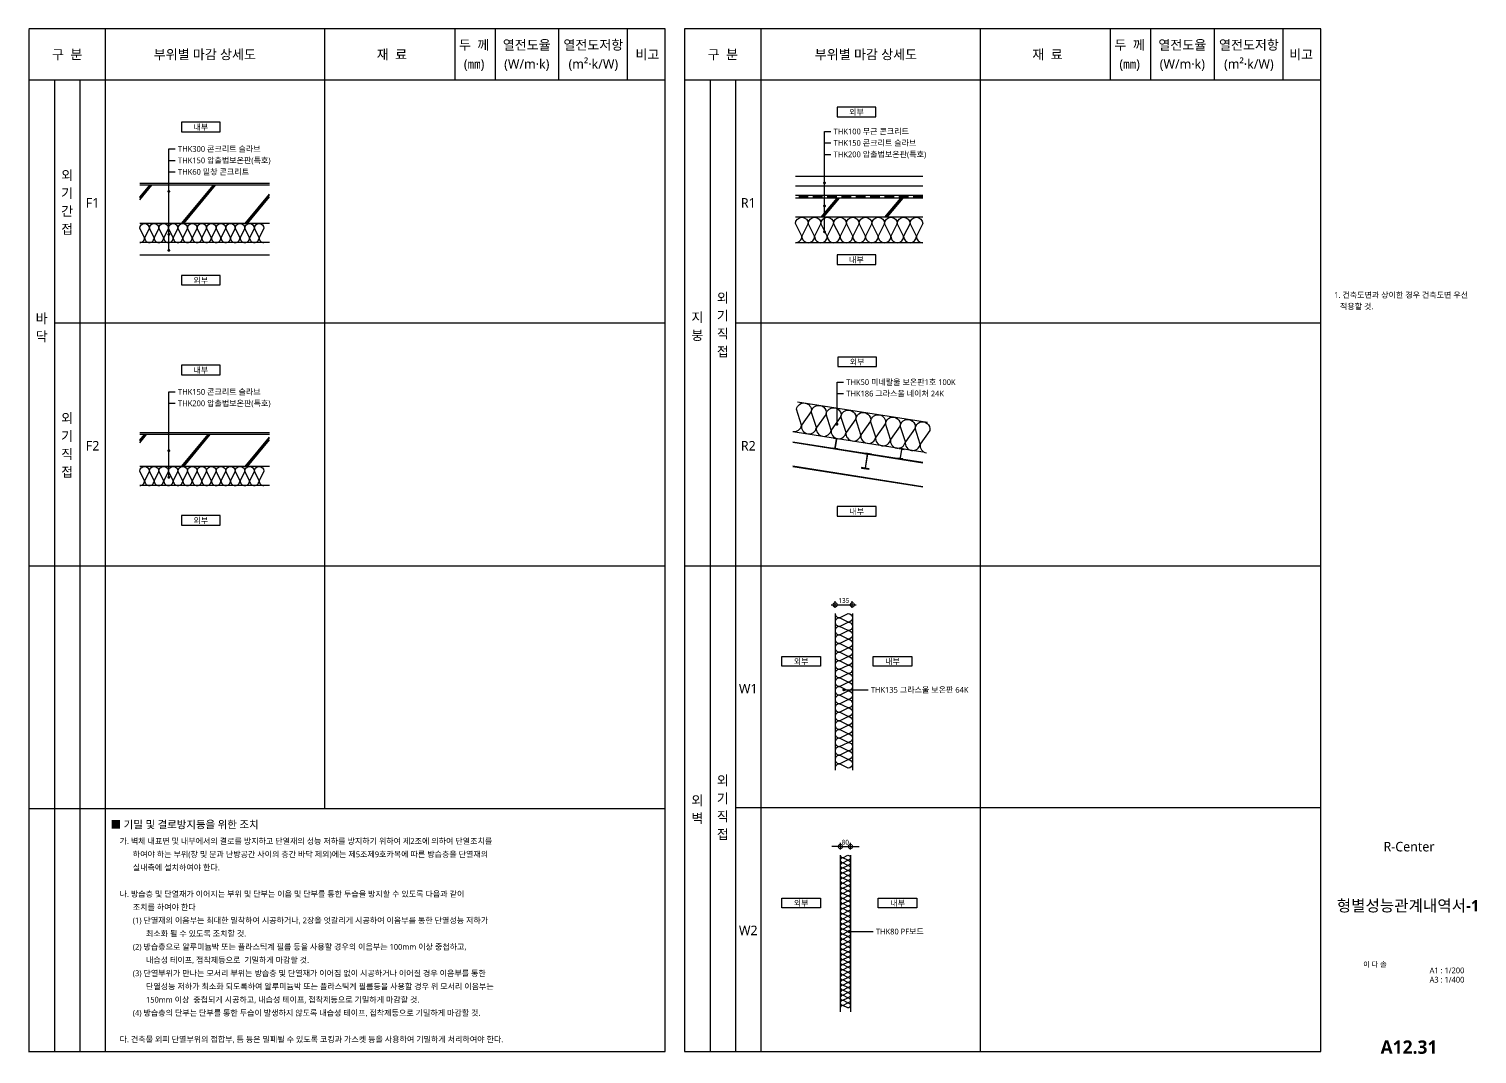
# Model space of a CAD drawing. Extents: x 746174 to 770183, y -129454 to -121400.
# Drawn here: x 746174 to 757553, y -129454 to -121400 of the extents above; entities that cross this region are included whole.
import ezdxf
from ezdxf.enums import TextEntityAlignment as Align

# ---------------------------------------------------------------- set-up
doc = ezdxf.new("R2010")
doc.units = 0
doc.header["$LTSCALE"] = 300
doc.header["$MEASUREMENT"] = 0
doc.header["$PDMODE"] = 1
doc.header["$PDSIZE"] = -0.7
doc.linetypes.add('HID', pattern=[0.375, 0.25, -0.125])
doc.layers.get('0').update_dxf_attribs({"linetype": 'CONTINUOUS'})
doc.layers.get('Defpoints').update_dxf_attribs({"color": 137, "linetype": 'CONTINUOUS'})
for name, color, linetype in [('COL', 2, 'CONTINUOUS'), ('CON', 2, 'CONTINUOUS'), ('COR', 4, 'CONTINUOUS'), ('D-SYM-T', 30, 'CONTINUOUS'), ('DIM-INT', 7, 'CONTINUOUS'), ('ELE2', 4, 'CONTINUOUS'), ('FIN', 5, 'CONTINUOUS'), ('FIN-5', 5, 'CONTINUOUS'), ('HAT-BRICK', 8, 'CONTINUOUS'), ('HAT-INS', 250, 'CONTINUOUS'), ('INSUL-LINE', 9, 'CONTINUOUS'), ('MESH', 8, 'WIREMESH'), ('Steel', 6, 'CONTINUOUS'), ('SYM-LEAD', 6, 'CONTINUOUS'), ('TBL_7', 7, 'CONTINUOUS'), ('TEXT', 3, 'CONTINUOUS'), ('TEXT-NOTE', 6, 'CONTINUOUS'), ('TXT', 3, 'CONTINUOUS'), ('WAL', 3, 'CONTINUOUS'), ('WATER', 8, 'HID'), ('XR-SHEET$0$TITLE', 7, 'CONTINUOUS'), ('XR-SHEET$1$SHT', 5, 'CONTINUOUS'), ('XR-SHEET$1$TEXT', 3, 'CONTINUOUS')]:
    doc.layers.add(name, color=color, linetype=linetype)
doc.styles.add('$0$스타일1', font='malgun.ttf')
doc.styles.get("Standard").update_dxf_attribs({"font": 'gulim'})
doc.styles.add('XR-SHEET$0$굴림체(옥산)', font='GulimChe.ttf')
doc.styles.add('맑은고딕B', font='malgunbd.ttf')
doc.styles.add('스타일1', font='malgun.ttf')
doc.linetypes.add('WIREMESH', pattern='A,10,-2,["X",Standard,S=1.5,R=0,X=-1.5,Y=-0.75],-0.2', length=12.2)
doc.dimstyles.new('CJA', dxfattribs={"dimscale": 300, "dimtxt": 2.7, "dimasz": 1, "dimexe": 2, "dimexo": 3, "dimgap": 1, "dimtad": 1, "dimdec": 0, "dimzin": 1, "dimdsep": 46, "dimlunit": 6, "dimtxsty": '$0$스타일1', "dimblk": 'CJDOT', "dimcen": 0.09, "dimdle": 1, "dimclrd": 256, "dimclre": 256, "dimclrt": 3, "dimadec": 0, "dimazin": 0, "dimtfac": 1, "dimtdec": 0, "dimtix": 1, "dimtmove": 2, "dimatfit": 3, "dimldrblk": 'CJDOT', "dimfxl": 1, "dimtolj": 1, "dimtzin": 1, "dimarcsym": 0})
doc.dimstyles.new('DIM-QD 1', dxfattribs={"dimtxt": 3, "dimasz": 1.5, "dimexe": 1, "dimexo": 0, "dimgap": 1, "dimtad": 1, "dimdec": 3, "dimdsep": 46, "dimlunit": 6, "dimtxsty": '스타일1', "dimblk1": 'ARCHTICK', "dimblk2": 'ARCHTICK', "dimsah": 1, "dimcen": 0, "dimclrd": 256, "dimclre": 256, "dimclrt": 3, "dimazin": 2, "dimtfac": 1, "dimtdec": 3, "dimtix": 1, "dimtmove": 2, "dimatfit": 3, "dimldrblk": 'ARCHTICK', "dimfxl": 1, "dimtolj": 1, "dimtzin": 0, "dimarcsym": 0})

# ---------------------------------------------------------------- blocks, each defined once
blk = doc.blocks.new('XR-SHEET$0$TITLE')
at = {"layer": 'XR-SHEET$0$TITLE', "true_color": 0x000000, "style": 'XR-SHEET$0$굴림체(옥산)'}
for tag, height, p in [('동명칭', 6, (776.77, -457.26)), ('SCALE-A1', 3, (797.5, -522)), ('SCALE-A3', 3, (797.5, -527)), ('DATA', 3, (797.5, -540))]:
    blk.add_attdef(tag, text='', height=height, dxfattribs=at).set_placement(p, align=Align.MIDDLE)
for tag, height, p in [('TITLE1', 6, (776.5, -479.4)), ('TITLE4', 6, (776.5, -484.39)), ('TITLE2', 6, (776.5, -489)), ('TITLE5', 6, (776.5, -493.99)), ('TITLE3', 6, (776.5, -498.7)), ('NAME-1', 3, (760.16, -517.5)), ('NAME-2', 3, (760.16, -526.5)), ('A0.00', 7, (776.5, -561))]:
    blk.add_attdef(tag, text='', height=height, dxfattribs=at).set_placement(p, align=Align.MIDDLE_CENTER)
blk = doc.blocks.new('room-1')
at = {"layer": 'TEXT-NOTE', "color": 6}
for p, q in [((0, 5), (20.29, 5)), ((0, 0), (0, 5)), ((20.29, 0), (0, 0)), ((20.29, 5), (20.29, 0))]:
    blk.add_line(p, q, dxfattribs=at)
at = {"layer": 'TEXT-NOTE', "color": 3, "style": '스타일1'}
blk.add_attdef('실명', text='', height=3, dxfattribs=at).set_placement((10.15, 2.59), align=Align.MIDDLE)
blk = doc.blocks.new('_ARCHTICK')
at = {"color": 0, "linetype": 'ByBlock', "const_width": 0.15}
blk.add_lwpolyline([(-0.5, -0.5), (0.5, 0.5)], dxfattribs=at)
blk = doc.blocks.new('*U111')
at = {"layer": 'HAT-INS'}
for points in [[(0, 0, 0.414214), (0.25, 0.25), (0, 0.75, -1), (0.5, 0.75), (0.25, 0.25, 0.414214), (0.5, 0)], [(0.5, 0, 0.414214), (0.75, 0.25), (0.5, 0.75, -1), (1, 0.75), (0.75, 0.25, 0.414214), (1, 0)], [(1, 0, 0.414214), (1.25, 0.25), (1, 0.75, -1), (1.5, 0.75), (1.25, 0.25, 0.414214), (1.5, 0)], [(1.5, 0, 0.414214), (1.75, 0.25), (1.5, 0.75, -1), (2, 0.75), (1.75, 0.25, 0.414214), (2, 0)], [(2, 0, 0.414214), (2.25, 0.25), (2, 0.75, -1), (2.5, 0.75), (2.25, 0.25, 0.414214), (2.5, 0)], [(2.5, 0, 0.414214), (2.75, 0.25), (2.5, 0.75, -1), (3, 0.75), (2.75, 0.25, 0.414214), (3, 0)], [(3, 0, 0.414214), (3.25, 0.25), (3, 0.75, -1), (3.5, 0.75), (3.25, 0.25, 0.414214), (3.5, 0)], [(3.5, 0, 0.414214), (3.75, 0.25), (3.5, 0.75, -1), (4, 0.75), (3.75, 0.25, 0.414214), (4, 0)], [(4, 0, 0.414214), (4.25, 0.25), (4, 0.75, -1), (4.5, 0.75), (4.25, 0.25, 0.414214), (4.5, 0)], [(4.5, 0, 0.414214), (4.75, 0.25), (4.5, 0.75, -1), (5, 0.75), (4.75, 0.25, 0.414214), (5, 0)]]:
    blk.add_lwpolyline(points, format="xyb", dxfattribs=at)
blk = doc.blocks.new('*U112')
at = {"layer": 'HAT-INS'}
for points in [[(0, 0, 0.414214), (0.25, 0.25), (0, 0.75, -1), (0.5, 0.75), (0.25, 0.25, 0.414214), (0.5, 0)], [(0.5, 0, 0.414214), (0.75, 0.25), (0.5, 0.75, -1), (1, 0.75), (0.75, 0.25, 0.414214), (1, 0)], [(1, 0, 0.414214), (1.25, 0.25), (1, 0.75, -1), (1.5, 0.75), (1.25, 0.25, 0.414214), (1.5, 0)], [(1.5, 0, 0.414214), (1.75, 0.25), (1.5, 0.75, -1), (2, 0.75), (1.75, 0.25, 0.414214), (2, 0)], [(2, 0, 0.414214), (2.25, 0.25), (2, 0.75, -1), (2.5, 0.75), (2.25, 0.25, 0.414214), (2.5, 0)], [(2.5, 0, 0.414214), (2.75, 0.25), (2.5, 0.75, -1), (3, 0.75), (2.75, 0.25, 0.414214), (3, 0)], [(3, 0, 0.414214), (3.25, 0.25), (3, 0.75, -1), (3.5, 0.75), (3.25, 0.25, 0.414214), (3.5, 0)], [(3.5, 0, 0.414214), (3.75, 0.25), (3.5, 0.75, -1), (4, 0.75), (3.75, 0.25, 0.414214), (4, 0)], [(4, 0, 0.414214), (4.25, 0.25), (4, 0.75, -1), (4.5, 0.75), (4.25, 0.25, 0.414214), (4.5, 0)], [(4.5, 0, 0.414214), (4.75, 0.25), (4.5, 0.75, -1), (5, 0.75), (4.75, 0.25, 0.414214), (5, 0)], [(5, 0, 0.414214), (5.25, 0.25), (5, 0.75, -1), (5.5, 0.75), (5.25, 0.25, 0.414214), (5.5, 0)], [(5.5, 0, 0.414214), (5.75, 0.25), (5.5, 0.75, -1), (6, 0.75), (5.75, 0.25, 0.414214), (6, 0)], [(6, 0, 0.414214), (6.25, 0.25), (6, 0.75, -1), (6.5, 0.75), (6.25, 0.25, 0.414214), (6.5, 0)]]:
    blk.add_lwpolyline(points, format="xyb", dxfattribs=at)
blk = doc.blocks.new('*U109')
at = {"layer": 'HAT-INS'}
for points in [[(0, 0, 0.414214), (0.25, 0.25), (0, 0.75, -1), (0.5, 0.75), (0.25, 0.25, 0.414214), (0.5, 0)], [(0.5, 0, 0.414214), (0.75, 0.25), (0.5, 0.75, -1), (1, 0.75), (0.75, 0.25, 0.414214), (1, 0)], [(1, 0, 0.414214), (1.25, 0.25), (1, 0.75, -1), (1.5, 0.75), (1.25, 0.25, 0.414214), (1.5, 0)], [(1.5, 0, 0.414214), (1.75, 0.25), (1.5, 0.75, -1), (2, 0.75), (1.75, 0.25, 0.414214), (2, 0)], [(2, 0, 0.414214), (2.25, 0.25), (2, 0.75, -1), (2.5, 0.75), (2.25, 0.25, 0.414214), (2.5, 0)], [(2.5, 0, 0.414214), (2.75, 0.25), (2.5, 0.75, -1), (3, 0.75), (2.75, 0.25, 0.414214), (3, 0)], [(3, 0, 0.414214), (3.25, 0.25), (3, 0.75, -1), (3.5, 0.75), (3.25, 0.25, 0.414214), (3.5, 0)], [(3.5, 0, 0.414214), (3.75, 0.25), (3.5, 0.75, -1), (4, 0.75), (3.75, 0.25, 0.414214), (4, 0)], [(4, 0, 0.414214), (4.25, 0.25), (4, 0.75, -1), (4.5, 0.75), (4.25, 0.25, 0.414214), (4.5, 0)], [(4.5, 0, 0.414214), (4.75, 0.25), (4.5, 0.75, -1), (5, 0.75), (4.75, 0.25, 0.414214), (5, 0)], [(5, 0, 0.414214), (5.25, 0.25), (5, 0.75, -1), (5.5, 0.75), (5.25, 0.25, 0.414214), (5.5, 0)], [(5.5, 0, 0.414214), (5.75, 0.25), (5.5, 0.75, -1), (6, 0.75), (5.75, 0.25, 0.414214), (6, 0)], [(6, 0, 0.414214), (6.25, 0.25), (6, 0.75, -1), (6.5, 0.75), (6.25, 0.25, 0.414214), (6.5, 0)]]:
    blk.add_lwpolyline(points, format="xyb", dxfattribs=at)
blk = doc.blocks.new('*U110')
at = {"layer": 'HAT-INS'}
for points in [[(0, 0, 0.414214), (0.25, 0.25), (0, 0.75, -1), (0.5, 0.75), (0.25, 0.25, 0.414214), (0.5, 0)], [(0.5, 0, 0.414214), (0.75, 0.25), (0.5, 0.75, -1), (1, 0.75), (0.75, 0.25, 0.414214), (1, 0)], [(1, 0, 0.414214), (1.25, 0.25), (1, 0.75, -1), (1.5, 0.75), (1.25, 0.25, 0.414214), (1.5, 0)], [(1.5, 0, 0.414214), (1.75, 0.25), (1.5, 0.75, -1), (2, 0.75), (1.75, 0.25, 0.414214), (2, 0)], [(2, 0, 0.414214), (2.25, 0.25), (2, 0.75, -1), (2.5, 0.75), (2.25, 0.25, 0.414214), (2.5, 0)], [(2.5, 0, 0.414214), (2.75, 0.25), (2.5, 0.75, -1), (3, 0.75), (2.75, 0.25, 0.414214), (3, 0)], [(3, 0, 0.414214), (3.25, 0.25), (3, 0.75, -1), (3.5, 0.75), (3.25, 0.25, 0.414214), (3.5, 0)], [(3.5, 0, 0.414214), (3.75, 0.25), (3.5, 0.75, -1), (4, 0.75), (3.75, 0.25, 0.414214), (4, 0)], [(4, 0, 0.414214), (4.25, 0.25), (4, 0.75, -1), (4.5, 0.75), (4.25, 0.25, 0.414214), (4.5, 0)], [(4.5, 0, 0.414214), (4.75, 0.25), (4.5, 0.75, -1), (5, 0.75), (4.75, 0.25, 0.414214), (5, 0)], [(5, 0, 0.414214), (5.25, 0.25), (5, 0.75, -1), (5.5, 0.75), (5.25, 0.25, 0.414214), (5.5, 0)], [(5.5, 0, 0.414214), (5.75, 0.25), (5.5, 0.75, -1), (6, 0.75), (5.75, 0.25, 0.414214), (6, 0)], [(6, 0, 0.414214), (6.25, 0.25), (6, 0.75, -1), (6.5, 0.75), (6.25, 0.25, 0.414214), (6.5, 0)], [(6.5, 0, 0.414214), (6.75, 0.25), (6.5, 0.75, -1), (7, 0.75), (6.75, 0.25, 0.414214), (7, 0)], [(7, 0, 0.414214), (7.25, 0.25), (7, 0.75, -1), (7.5, 0.75), (7.25, 0.25, 0.414214), (7.5, 0)], [(7.5, 0, 0.414214), (7.75, 0.25), (7.5, 0.75, -1), (8, 0.75), (7.75, 0.25, 0.414214), (8, 0)], [(8, 0, 0.414214), (8.25, 0.25), (8, 0.75, -1), (8.5, 0.75), (8.25, 0.25, 0.414214), (8.5, 0)], [(8.5, 0, 0.414214), (8.75, 0.25), (8.5, 0.75, -1), (9, 0.75), (8.75, 0.25, 0.414214), (9, 0)]]:
    blk.add_lwpolyline(points, format="xyb", dxfattribs=at)
blk = doc.blocks.new('_DotSmall')
at = {"color": 0, "linetype": 'ByBlock', "const_width": 0.5}
blk.add_lwpolyline([(-0.0625, 0, 1), (0.0625, 0, 1)], format="xyb", close=True, dxfattribs=at)
blk = doc.blocks.new('*D115')
at = {"layer": 'Defpoints', "color": 0, "transparency": 16777216}
for p in [(752644, -125925), (752509, -125993), (752644, -125993)]:
    blk.add_point(p, dxfattribs=at)
at = {"layer": 'DIM-INT', "color": 7, "lineweight": -2, "transparency": 16777216}
for p, q in [((752479, -125925), (752674, -125925)), ((752509, -125948), (752509, -125895)), ((752644, -125948), (752644, -125895))]:
    blk.add_line(p, q, dxfattribs=at)
at = {"layer": 'DIM-INT', "color": 7, "lineweight": -2, "transparency": 16777216, "xscale": 67.5, "yscale": 67.5, "zscale": 67.5, "rotation": 180}
blk.add_blockref('_DotSmall', (752509, -125925), dxfattribs=at)
at = {"layer": 'DIM-INT', "color": 7, "lineweight": -2, "transparency": 16777216, "xscale": 67.5, "yscale": 67.5, "zscale": 67.5}
blk.add_blockref('_DotSmall', (752644, -125925), dxfattribs=at)
at = {"layer": 'DIM-INT', "color": 3, "transparency": 16777216, "insert": (752577, -125891), "char_height": 37.5, "attachment_point": 5, "style": '$0$스타일1'}
blk.add_mtext('\\A1;135', dxfattribs=at)
blk = doc.blocks.new('CJDOT')
blk.add_line((-2, 0), (2, 0))
at = {"const_width": 0.5}
blk.add_lwpolyline([(-0.25, 0, 1), (0.25, 0, 1)], format="xyb", close=True, dxfattribs=at)
blk = doc.blocks.new('*U113')
at = {"layer": 'HAT-INS'}
for points in [[(0, 0, 0.414214), (0.25, 0.25), (0, 0.75, -1), (0.5, 0.75), (0.25, 0.25, 0.414214), (0.5, 0)], [(0.5, 0, 0.414214), (0.75, 0.25), (0.5, 0.75, -1), (1, 0.75), (0.75, 0.25, 0.414214), (1, 0)], [(1, 0, 0.414214), (1.25, 0.25), (1, 0.75, -1), (1.5, 0.75), (1.25, 0.25, 0.414214), (1.5, 0)], [(1.5, 0, 0.414214), (1.75, 0.25), (1.5, 0.75, -1), (2, 0.75), (1.75, 0.25, 0.414214), (2, 0)], [(2, 0, 0.414214), (2.25, 0.25), (2, 0.75, -1), (2.5, 0.75), (2.25, 0.25, 0.414214), (2.5, 0)], [(2.5, 0, 0.414214), (2.75, 0.25), (2.5, 0.75, -1), (3, 0.75), (2.75, 0.25, 0.414214), (3, 0)], [(3, 0, 0.414214), (3.25, 0.25), (3, 0.75, -1), (3.5, 0.75), (3.25, 0.25, 0.414214), (3.5, 0)], [(3.5, 0, 0.414214), (3.75, 0.25), (3.5, 0.75, -1), (4, 0.75), (3.75, 0.25, 0.414214), (4, 0)], [(4, 0, 0.414214), (4.25, 0.25), (4, 0.75, -1), (4.5, 0.75), (4.25, 0.25, 0.414214), (4.5, 0)]]:
    blk.add_lwpolyline(points, format="xyb", dxfattribs=at)
blk = doc.blocks.new('*U114')
at = {"layer": 'HAT-INS'}
for points in [[(0, 0, 0.414214), (0.25, 0.25), (0, 0.75, -1), (0.5, 0.75), (0.25, 0.25, 0.414214), (0.5, 0)], [(0.5, 0, 0.414214), (0.75, 0.25), (0.5, 0.75, -1), (1, 0.75), (0.75, 0.25, 0.414214), (1, 0)], [(1, 0, 0.414214), (1.25, 0.25), (1, 0.75, -1), (1.5, 0.75), (1.25, 0.25, 0.414214), (1.5, 0)], [(1.5, 0, 0.414214), (1.75, 0.25), (1.5, 0.75, -1), (2, 0.75), (1.75, 0.25, 0.414214), (2, 0)], [(2, 0, 0.414214), (2.25, 0.25), (2, 0.75, -1), (2.5, 0.75), (2.25, 0.25, 0.414214), (2.5, 0)], [(2.5, 0, 0.414214), (2.75, 0.25), (2.5, 0.75, -1), (3, 0.75), (2.75, 0.25, 0.414214), (3, 0)], [(3, 0, 0.414214), (3.25, 0.25), (3, 0.75, -1), (3.5, 0.75), (3.25, 0.25, 0.414214), (3.5, 0)], [(3.5, 0, 0.414214), (3.75, 0.25), (3.5, 0.75, -1), (4, 0.75), (3.75, 0.25, 0.414214), (4, 0)], [(4, 0, 0.414214), (4.25, 0.25), (4, 0.75, -1), (4.5, 0.75), (4.25, 0.25, 0.414214), (4.5, 0)], [(4.5, 0, 0.414214), (4.75, 0.25), (4.5, 0.75, -1), (5, 0.75), (4.75, 0.25, 0.414214), (5, 0)], [(5, 0, 0.414214), (5.25, 0.25), (5, 0.75, -1), (5.5, 0.75), (5.25, 0.25, 0.414214), (5.5, 0)], [(5.5, 0, 0.414214), (5.75, 0.25), (5.5, 0.75, -1), (6, 0.75), (5.75, 0.25, 0.414214), (6, 0)], [(6, 0, 0.414214), (6.25, 0.25), (6, 0.75, -1), (6.5, 0.75), (6.25, 0.25, 0.414214), (6.5, 0)], [(6.5, 0, 0.414214), (6.75, 0.25), (6.5, 0.75, -1), (7, 0.75), (6.75, 0.25, 0.414214), (7, 0)], [(7, 0, 0.414214), (7.25, 0.25), (7, 0.75, -1), (7.5, 0.75), (7.25, 0.25, 0.414214), (7.5, 0)], [(7.5, 0, 0.414214), (7.75, 0.25), (7.5, 0.75, -1), (8, 0.75), (7.75, 0.25, 0.414214), (8, 0)], [(8, 0, 0.414214), (8.25, 0.25), (8, 0.75, -1), (8.5, 0.75), (8.25, 0.25, 0.414214), (8.5, 0)], [(8.5, 0, 0.414214), (8.75, 0.25), (8.5, 0.75, -1), (9, 0.75), (8.75, 0.25, 0.414214), (9, 0)], [(9, 0, 0.414214), (9.25, 0.25), (9, 0.75, -1), (9.5, 0.75), (9.25, 0.25, 0.414214), (9.5, 0)], [(9.5, 0, 0.414214), (9.75, 0.25), (9.5, 0.75, -1), (10, 0.75), (9.75, 0.25, 0.414214), (10, 0)], [(10, 0, 0.414214), (10.25, 0.25), (10, 0.75, -1), (10.5, 0.75), (10.25, 0.25, 0.414214), (10.5, 0)], [(10.5, 0, 0.414214), (10.75, 0.25), (10.5, 0.75, -1), (11, 0.75), (10.75, 0.25, 0.414214), (11, 0)], [(11, 0, 0.414214), (11.25, 0.25), (11, 0.75, -1), (11.5, 0.75), (11.25, 0.25, 0.414214), (11.5, 0)], [(11.5, 0, 0.414214), (11.75, 0.25), (11.5, 0.75, -1), (12, 0.75), (11.75, 0.25, 0.414214), (12, 0)], [(12, 0, 0.414214), (12.25, 0.25), (12, 0.75, -1), (12.5, 0.75), (12.25, 0.25, 0.414214), (12.5, 0)], [(12.5, 0, 0.414214), (12.75, 0.25), (12.5, 0.75, -1), (13, 0.75), (12.75, 0.25, 0.414214), (13, 0)], [(13, 0, 0.414214), (13.25, 0.25), (13, 0.75, -1), (13.5, 0.75), (13.25, 0.25, 0.414214), (13.5, 0)], [(13.5, 0, 0.414214), (13.75, 0.25), (13.5, 0.75, -1), (14, 0.75), (13.75, 0.25, 0.414214), (14, 0)], [(14, 0, 0.414214), (14.25, 0.25), (14, 0.75, -1), (14.5, 0.75), (14.25, 0.25, 0.414214), (14.5, 0)], [(14.5, 0, 0.414214), (14.75, 0.25), (14.5, 0.75, -1), (15, 0.75), (14.75, 0.25, 0.414214), (15, 0)]]:
    blk.add_lwpolyline(points, format="xyb", dxfattribs=at)
blk = doc.blocks.new('*D116')
at = {"layer": 'Defpoints', "color": 0, "transparency": 16777216}
for p in [(752550, -127892), (752629, -127824), (752629, -127892)]:
    blk.add_point(p, dxfattribs=at)
at = {"layer": 'DIM-INT', "color": 7, "lineweight": -2, "transparency": 16777216}
for p, q in [((752550, -127824), (752482, -127824)), ((752550, -127847), (752550, -127794)), ((752550, -127824), (752629, -127824)), ((752629, -127847), (752629, -127794)), ((752629, -127824), (752697, -127824))]:
    blk.add_line(p, q, dxfattribs=at)
at = {"layer": 'DIM-INT', "color": 7, "lineweight": -2, "transparency": 16777216, "xscale": 67.5, "yscale": 67.5, "zscale": 67.5}
blk.add_blockref('_DotSmall', (752550, -127824), dxfattribs=at)
at = {"layer": 'DIM-INT', "color": 7, "lineweight": -2, "transparency": 16777216, "xscale": 67.5, "yscale": 67.5, "zscale": 67.5, "rotation": 180}
blk.add_blockref('_DotSmall', (752629, -127824), dxfattribs=at)
at = {"layer": 'DIM-INT', "color": 3, "transparency": 16777216, "insert": (752589, -127790), "char_height": 37.5, "attachment_point": 5, "style": '$0$스타일1'}
blk.add_mtext('\\A1;80', dxfattribs=at)

msp = doc.modelspace()

# ---------------------------------------------------------------- linework, layer by layer
at = {"layer": 'COL', "ltscale": 0.2}
msp.add_lwpolyline([(752764, -124736.8), (752734.4, -124732.1), (752733.9, -124735.6), (752760.7, -124739.9, -0.4142136), (752762.1, -124741.7), (752745, -124850, -0.4142136), (752743.2, -124851.3), (752716.3, -124847.1), (752715.7, -124850.6), (752775, -124860), (752775.6, -124856.4), (752748.7, -124852.2, -0.4142136), (752747.4, -124850.3), (752764.4, -124742.1, -0.4142136), (752766.3, -124740.8), (752793.1, -124745), (752793.7, -124741.4)], format="xyb", close=True, dxfattribs=at)
at = {"layer": 'CON'}
for p, q in [((748064.9, -122628.7), (747044.9, -122628.7)), ((753197.4, -122879.6), (752197.4, -122879.6)), ((748064.9, -122928.7), (747044.9, -122928.7)), ((748064.9, -123078.7), (747044.9, -123078.7)), ((748064.9, -124587.3), (747044.9, -124587.3)), ((748064.9, -124837.3), (747044.9, -124837.3)), ((748064.9, -124987.3), (747044.9, -124987.3))]:
    msp.add_line(p, q, dxfattribs=at)
at = {"layer": 'COR'}
for p, q in [((752177.4, -124644.3), (753197.4, -124805.1)), ((753197.4, -124811.1), (752177.4, -124650.4)), ((752177.4, -124833.4), (753197.4, -124994.2)), ((753197.4, -125000.3), (752177.4, -124839.5))]:
    msp.add_line(p, q, dxfattribs=at)
at = {"layer": 'ELE2'}
for p, q in [((752509.4, -125992.7), (752509.4, -127224.5)), ((752644.4, -125992.7), (752644.4, -127224.5)), ((752549.5, -127891.8), (752549.5, -129123.5)), ((752629.5, -127891.8), (752629.5, -129123.5))]:
    msp.add_line(p, q, dxfattribs=at)
at = {"layer": 'FIN'}
for p, q in [((753197.4, -122559.6), (752197.4, -122559.6)), ((753197.4, -122709.6), (752197.4, -122709.6)), ((753197.4, -122709.6), (752197.4, -122709.6))]:
    msp.add_line(p, q, dxfattribs=at)
at = {"layer": 'FIN-5'}
for p, q in [((748064.9, -122615.7), (747044.9, -122615.7)), ((748064.9, -124574.3), (747044.9, -124574.3))]:
    msp.add_line(p, q, dxfattribs=at)
at = {"layer": 'HAT-BRICK'}
for p, q in [((747044.9, -122742.7), (747139.9, -122628.7)), ((747044.9, -122730.7), (747129.9, -122628.7)), ((747044.9, -122722.3), (747122.9, -122628.7)), ((747372.9, -122928.7), (747622.9, -122628.7)), ((747379.9, -122928.7), (747629.9, -122628.7)), ((747389.9, -122928.7), (747639.9, -122628.7)), ((747872.9, -122928.7), (748064.9, -122698.3)), ((747879.9, -122928.7), (748064.9, -122706.7)), ((747889.9, -122928.7), (748064.9, -122718.7)), ((752400.4, -122879.6), (752525.4, -122729.6)), ((752407.4, -122879.6), (752532.4, -122729.6)), ((752417.4, -122879.6), (752542.4, -122729.6)), ((752900.4, -122879.6), (753025.4, -122729.6)), ((752907.4, -122879.6), (753032.4, -122729.6)), ((752917.4, -122879.6), (753042.4, -122729.6)), ((747044.9, -124651.3), (747098.2, -124587.3)), ((747044.9, -124639.3), (747088.2, -124587.3)), ((747044.9, -124631), (747081.2, -124587.3)), ((747372.9, -124837.3), (747581.2, -124587.3)), ((747379.9, -124837.3), (747588.2, -124587.3)), ((747389.9, -124837.3), (747598.2, -124587.3)), ((747872.9, -124837.3), (748064.9, -124607)), ((747879.9, -124837.3), (748064.9, -124615.3)), ((747889.9, -124837.3), (748064.9, -124627.3))]:
    msp.add_line(p, q, dxfattribs=at)
at = {"layer": 'INSUL-LINE'}
for p, q in [((753197.4, -122729.6), (752197.4, -122729.6)), ((748064.9, -123178.7), (747044.9, -123178.7))]:
    msp.add_line(p, q, dxfattribs=at)
at = {"layer": 'MESH', "ltscale": 0.2}
msp.add_line((753197.4, -122634.6), (752197.4, -122634.6), dxfattribs=at)
at = {"layer": 'Steel'}
for points in [[(752500, -124616.6), (752500.4, -124614.2), (752539.9, -124620.4), (752539.5, -124622.8), (752525.2, -124620.5, 0.4142136), (752519.7, -124624.5), (752509.5, -124689.3, 0.4142136), (752513.4, -124694.8), (752527.8, -124697.1), (752527.5, -124699.4), (752487.9, -124693.2), (752488.3, -124690.8), (752502.7, -124693.1, 0.4142136), (752508.2, -124689.1), (752518.4, -124624.3, 0.4142136), (752514.4, -124618.8)], [(753052.3, -124703.6), (753052.6, -124701.2), (753013.1, -124695), (753012.7, -124697.4), (753027.1, -124699.6, -0.4142136), (753031.1, -124705.1), (753020.9, -124769.9, -0.4142136), (753015.4, -124773.9), (753001, -124771.7), (753000.7, -124774), (753040.2, -124780.3), (753040.5, -124777.9), (753026.2, -124775.6, -0.4142136), (753022.2, -124770.1), (753032.4, -124705.3, -0.4142136), (753037.9, -124701.3)]]:
    msp.add_lwpolyline(points, format="xyb", close=True, dxfattribs=at)
at = {"layer": 'SYM-LEAD', "color": 6, "elevation": 0}
msp.add_lwpolyline([(752524, -124501.6), (752524, -124265.2), (752574, -124265.2)], dxfattribs=at)
at = {"layer": 'TBL_7', "color": 4}
for p, q in [((751173.8, -121400.5), (746173.8, -121400.5)), ((746173.8, -121404.7), (746173.8, -129439.2)), ((751173.8, -129434.9), (751173.8, -121400.5)), ((746173.8, -129434.9), (751173.8, -129434.9))]:
    msp.add_line(p, q, dxfattribs=at)
msp.add_lwpolyline([(751326.3, -129434.9), (756326.3, -129434.9), (756326.3, -121400.5), (751326.3, -121400.5)], close=True, dxfattribs=at)
at = {"layer": 'TXT'}
for p, q in [((746773.8, -121400.5), (746773.8, -129434.9)), ((748496.3, -121400.5), (748496.3, -127526.3)), ((749519.8, -121404), (749519.8, -121804)), ((749836.7, -121404), (749836.7, -121804)), ((750335.5, -121400.5), (750335.5, -121800.5)), ((750874.5, -121400.5), (750874.5, -121800.5)), ((751926.3, -121400.5), (751926.3, -129434.9)), ((753649.5, -121400.4), (753649.5, -129434.9)), ((754671.4, -121404), (754671.4, -121804)), ((754988.3, -121404), (754988.3, -121804)), ((755487.1, -121400.5), (755487.1, -121800.5)), ((756026.1, -121400.5), (756026.1, -121800.5)), ((746173.8, -121800.5), (751173.8, -121800.5)), ((746373.8, -121800.5), (746373.8, -129434.9)), ((746573.8, -121800.5), (746573.8, -129434.9)), ((751326.3, -121800.5), (756326.3, -121800.5)), ((751526.3, -121800.5), (751526.3, -129434.9)), ((751726.3, -121800.5), (751726.3, -129434.9)), ((746373.8, -123709.1), (751173.8, -123709.1)), ((751726.3, -123709.1), (756326.1, -123709.1)), ((746173.8, -125617.7), (751173.8, -125617.7)), ((751326.3, -125617.7), (756326.3, -125617.7)), ((746173.8, -127526.3), (751173.8, -127526.3)), ((751726.3, -127516.7), (756326.3, -127516.7))]:
    msp.add_line(p, q, dxfattribs=at)
at = {"layer": 'WAL'}
for p, q in [((753197.4, -123079.6), (752197.4, -123079.6)), ((752214.1, -124330.2), (753234.1, -124490.9)), ((752177.4, -124563.3), (753197.4, -124724.1))]:
    msp.add_line(p, q, dxfattribs=at)
at = {"layer": 'WATER'}
msp.add_line((753197.4, -122719.6), (752197.4, -122719.6), dxfattribs=at)

# ---------------------------------------------------------------- block references
at = {"layer": 'HAT-INS'}
for name, p, xscale, yscale, zscale in [('*U111', (752197.4, -123079.6), 199.9999999993679, 199.9999999993679, 199.9999999993679), ('*U112', (747044.9, -123078.7), 150, 150, 150), ('*U109', (747044.9, -124987.3), 150, 150, 150)]:
    msp.add_blockref(name, p, dxfattribs=dict(at, xscale=xscale, yscale=yscale, zscale=zscale))
for name, p, xscale, yscale, zscale, rotation in [('*U113', (752177.4, -124563.3), 236, 236, 236, 350.9595970383801), ('*U110', (752509.4, -125992.7), 135, 135, 135, 270), ('*U114', (752549.5, -127891.8), 80, 80, 80, 270)]:
    msp.add_blockref(name, p, dxfattribs=dict(at, xscale=xscale, yscale=yscale, zscale=zscale, rotation=rotation))
at = {"layer": 'TEXT'}
ref = msp.add_blockref('XR-SHEET$0$TITLE', (745371.3, -129894.7), dxfattribs=dict(at, xscale=15, yscale=15, zscale=15))
ref.add_attrib('TITLE2', '형별성능관계내역서-1', dxfattribs={"layer": 'XR-SHEET$1$SHT', "color": 4, "true_color": 0x000004, "height": 90, "style": '맑은고딕B'}).set_placement((757011.3, -128288.4), align=Align.MIDDLE_CENTER)
ref.add_attrib('NAME-1', '이 다 솔', dxfattribs={"layer": 'XR-SHEET$1$TEXT', "color": 3, "true_color": 0x000003, "height": 40.5, "style": '스타일1'}).set_placement((756658.8, -128749.7, 206.6), align=Align.MIDDLE_LEFT)
ref.add_attrib('SCALE-A1', 'A1 : 1/200', dxfattribs={"layer": 'XR-SHEET$1$SHT', "color": 3, "true_color": 0x000003, "height": 45, "style": '스타일1'}).set_placement((757317.1, -128797.1), align=Align.MIDDLE_CENTER)
ref.add_attrib('SCALE-A3', 'A3 : 1/400', dxfattribs={"layer": 'XR-SHEET$1$SHT', "color": 3, "true_color": 0x000003, "height": 45, "style": '스타일1'}).set_placement((757317.1, -128870.1), align=Align.MIDDLE_CENTER)
ref.add_attrib('A0.00', 'A12.31', dxfattribs={"layer": 'XR-SHEET$1$SHT', "color": 4, "true_color": 0x000004, "height": 105, "style": '맑은고딕B'}).set_placement((757018.8, -129399.7), align=Align.MIDDLE_CENTER)
at = {"layer": 'TEXT-NOTE'}
ref = msp.add_blockref('room-1', (752524.3, -122015.4), dxfattribs=dict(at, xscale=-15, yscale=15, zscale=15, rotation=180))
ref.add_attrib('실명', '외부', dxfattribs={"color": 3, "height": 45, "style": '스타일1'}).set_placement((752676.5, -122052.9), align=Align.MIDDLE)
ref = msp.add_blockref('room-1', (747371.8, -122133.6), dxfattribs=dict(at, xscale=-15, yscale=15, zscale=15, rotation=180))
ref.add_attrib('실명', '내부', dxfattribs={"color": 3, "height": 45, "style": '스타일1'}).set_placement((747524, -122171.1), align=Align.MIDDLE)
ref = msp.add_blockref('room-1', (752524.3, -123176), dxfattribs=dict(at, xscale=-15, yscale=15, zscale=15, rotation=180))
ref.add_attrib('실명', '내부', dxfattribs={"color": 3, "height": 45, "style": '스타일1'}).set_placement((752676.5, -123213.5), align=Align.MIDDLE)
ref = msp.add_blockref('room-1', (747371.8, -123336.7), dxfattribs=dict(at, xscale=-15, yscale=15, zscale=15, rotation=180))
ref.add_attrib('실명', '외부', dxfattribs={"color": 3, "height": 45, "style": '스타일1'}).set_placement((747524, -123374.2), align=Align.MIDDLE)
ref = msp.add_blockref('room-1', (752529.6, -123978.3), dxfattribs=dict(at, xscale=-15, yscale=15, zscale=15, rotation=180))
ref.add_attrib('실명', '외부', dxfattribs={"color": 3, "height": 45, "style": '스타일1'}).set_placement((752681.8, -124015.8), align=Align.MIDDLE)
ref = msp.add_blockref('room-1', (747371.8, -124042.2), dxfattribs=dict(at, xscale=-15, yscale=15, zscale=15, rotation=180))
ref.add_attrib('실명', '내부', dxfattribs={"color": 3, "height": 45, "style": '스타일1'}).set_placement((747524, -124079.7), align=Align.MIDDLE)
ref = msp.add_blockref('room-1', (752525.8, -125153), dxfattribs=dict(at, xscale=-15, yscale=15, zscale=15, rotation=180))
ref.add_attrib('실명', '내부', dxfattribs={"color": 3, "height": 45, "style": '스타일1'}).set_placement((752678, -125190.5), align=Align.MIDDLE)
ref = msp.add_blockref('room-1', (747371.8, -125223.3), dxfattribs=dict(at, xscale=-15, yscale=15, zscale=15, rotation=180))
ref.add_attrib('실명', '외부', dxfattribs={"color": 3, "height": 45, "style": '스타일1'}).set_placement((747524, -125260.8), align=Align.MIDDLE)
ref = msp.add_blockref('room-1', (752089.5, -126406.5), dxfattribs=dict(at, xscale=15, yscale=15, zscale=15))
ref.add_attrib('실명', '외부', dxfattribs={"color": 3, "height": 45, "style": '스타일1'}).set_placement((752241.7, -126369), align=Align.MIDDLE)
ref = msp.add_blockref('room-1', (752807.7, -126406.5), dxfattribs=dict(at, xscale=15, yscale=15, zscale=15))
ref.add_attrib('실명', '내부', dxfattribs={"color": 3, "height": 45, "style": '스타일1'}).set_placement((752959.9, -126369), align=Align.MIDDLE)
ref = msp.add_blockref('room-1', (752089.5, -128305.6), dxfattribs=dict(at, xscale=15, yscale=15, zscale=15))
ref.add_attrib('실명', '외부', dxfattribs={"color": 3, "height": 45, "style": '스타일1'}).set_placement((752241.7, -128268.1), align=Align.MIDDLE)
ref = msp.add_blockref('room-1', (752847.8, -128305.6), dxfattribs=dict(at, xscale=15, yscale=15, zscale=15))
ref.add_attrib('실명', '내부', dxfattribs={"color": 3, "height": 45, "style": '스타일1'}).set_placement((753000, -128268.1), align=Align.MIDDLE)

# ---------------------------------------------------------------- texts
at = {"layer": 'D-SYM-T', "color": 3, "linetype": 'Continuous', "style": '스타일1'}
for s, height, p in [('■ 기밀 및 결로방지등을 위한 조치', 60, (746816.5, -127651.1)), ('가. 벽체 내표면 및 내부에서의 결로를 방지하고 단열재의 성능 저하를 방지하기 위하여 제2조에 의하여 단열조치를', 45, (746885.8, -127781.1)), ('하여야 하는 부위(창 및 문과 난방공간 사이의 층간 바닥 제외)에는 제5조제9호카목에 따른 방습층을 단열재의', 45, (746989.6, -127885)), ('실내측에 설치하여야 한다.', 45, (746989.6, -127988.8)), ('나. 방습층 및 단열재가 이어지는 부위 및 단부는 이음 및 단부를 통한 투습을 방지할 수 있도록 다음과 같이', 45, (746885.8, -128196.5)), ('조치를 하여야 한다', 45, (746989.6, -128300.4)), ('(1) 단열재의 이음부는 최대한 밀착하여 시공하거나, 2장을 엇갈리게 시공하여 이음부를 통한 단열성능 저하가', 45, (746989.6, -128404.2)), ('(2) 방습층으로 알루미늄박 또는 플라스틱계 필름 등을 사용할 경우의 이음부는 100mm 이상 중첩하고,', 45, (746989.6, -128611.9)), ('최소화 될 수 있도록 조치할 것.', 45, (747093.4, -128508)), ('내습성 테이프, 접착제등으로  기밀하게 마감할 것.', 45, (747093.4, -128715.7)), ('(3) 단열부위가 만나는 모서리 부위는 방습층 및 단열재가 이어짐 없이 시공하거나 이어질 경우 이음부를 통한', 45, (746989.6, -128819.6)), ('단열성능 저하가 최소화 되도록하여 알루미늄박 또는 플라스틱계 필름등을 사용할 경우 위 모서리 이음부는 ', 45, (747093.4, -128923.4)), ('150mm 이상  중첩되게 시공하고, 내습성 테이프, 접착제등으로 기밀하게 마감할 것.', 45, (747093.4, -129027.3)), ('(4) 방습층의 단부는 단부를 통한 투습이 발생하지 않도록 내습성 테이프, 접착제등으로 기밀하게 마감할 것.', 45, (746989.6, -129131.1)), ('다. 건축물 외피 단열부위의 접합부, 틈 등은 밀폐될 수 있도록 코킹과 가스켓 등을 사용하여 기밀하게 처리하여야 한다.', 45, (746885.8, -129338.8))]:
    msp.add_text(s, height=height, dxfattribs=at).set_placement(p, align=Align.MIDDLE_LEFT)
at = {"layer": 'TEXT', "style": '스타일1'}
for s, p in [('두  께', (749671.9, -121525.5)), ('열전도율', (750085.8, -121525.5)), ('열전도저항', (750608.9, -121525.5)), ('두  께', (754823.5, -121525.5)), ('열전도율', (755237.4, -121525.5)), ('열전도저항', (755760.5, -121525.5)), ('구  분', (746473.8, -121600.5)), ('부위별 마감 상세도', (747555.6, -121600.5)), ('재  료', (749026.2, -121600.5)), ('(㎜)', (749671.9, -121675.5)), ('(W/m·k)', (750085.8, -121675.5)), ('(m²·k/W)', (750608.9, -121675.5)), ('비고', (751034.1, -121600.5)), ('구  분', (751626.3, -121600.5)), ('부위별 마감 상세도', (752751.3, -121600.5)), ('재  료', (754177.8, -121600.5)), ('(㎜)', (754823.5, -121675.5)), ('(W/m·k)', (755237.4, -121675.5)), ('(m²·k/W)', (755760.5, -121675.5)), ('비고', (756171.3, -121600.5)), ('외', (746473.8, -122549.6)), ('기', (746473.8, -122690.8)), ('F1', (746673.8, -122766.6)), ('R1', (751826.3, -122766.6)), ('간', (746473.8, -122832)), ('접', (746473.8, -122973.2)), ('외', (751626.3, -123512.1)), ('바', (746273.8, -123674.4)), ('지', (751426.3, -123665.7)), ('기', (751626.3, -123653.3)), ('닥', (746273.8, -123815.6)), ('붕', (751426.3, -123806.8)), ('직', (751626.3, -123794.5)), ('접', (751626.3, -123935.6)), ('외', (746473.8, -124458.2)), ('기', (746473.8, -124599.4)), ('직', (746473.8, -124740.6)), ('F2', (746673.8, -124675.2)), ('R2', (751826.3, -124675.2)), ('접', (746473.8, -124881.8)), ('W1', (751826.3, -126583.8)), ('외', (751626.3, -127304.9)), ('외', (751426.3, -127461.4)), ('기', (751626.3, -127446)), ('벽', (751426.3, -127602.5)), ('직', (751626.3, -127587.2)), ('접', (751626.3, -127728.4)), ('R-Center', (757018.8, -127824.7)), ('W2', (751826.3, -128482.9))]:
    msp.add_text(s, height=75, dxfattribs=at).set_placement(p, align=Align.MIDDLE_CENTER)
for s, p in [('THK100 무근 콘크리트', (752497.9, -122205.7)), ('THK300 콘크리트 슬라브', (747345.4, -122342.9)), ('THK150 콘크리트 슬라브', (752497.9, -122295.7)), ('THK150 압출법보온판(특호)', (747345.4, -122432.9)), ('THK200 압출법보온판(특호)', (752497.9, -122385.7)), ('THK60 밑창 콘크리트', (747345.4, -122522.9)), ('THK50 미네랄울 보온판1호 100K', (752596.5, -124175.2)), ('THK150 콘크리트 슬라브', (747345.4, -124251.5)), ('THK186 그라스울 네이처 24K', (752596.5, -124265.2)), ('THK200 압출법보온판(특호)', (747345.4, -124341.5)), ('THK135 그라스울 보온판 64K', (752789.2, -126592.7)), ('THK80 PF보드', (752829.3, -128491.8))]:
    msp.add_text(s, height=45, dxfattribs=at).set_placement(p, align=Align.MIDDLE_LEFT)
for s, p in [('1. 건축도면과 상이한 경우 건축도면 우선', (756430.5, -123526.4)), ('   적용할 것.', (756430.5, -123616.4))]:
    msp.add_text(s, height=45, dxfattribs=at).set_placement(p, align=Align.BOTTOM_LEFT)

# ---------------------------------------------------------------- dimensions: what is measured, and where the dimension line sits
at = {"layer": 'DIM-INT'}
dim = msp.add_linear_dim(base=(752644.4, -125925.2), p1=(752509.4, -125992.7), p2=(752644.4, -125992.7), angle=180, text='135', dimstyle='CJA', override={"dimscale": 15, "dimtxt": 2.5, "dimasz": 4.5, "dimblk1": 'DotSmall', "dimblk2": 'DotSmall', "dimsah": 1, "dimdle": 2, "dimclrd": 7, "dimclre": 7}, dxfattribs=at)
dim.commit()
dim.dimension.update_dxf_attribs({"geometry": '*D115', "text_midpoint": (752576.9, -125890.8)})
dim = msp.add_linear_dim(base=(752629.5, -127824.3), p1=(752549.5, -127891.8), p2=(752629.5, -127891.8), angle=180, dimstyle='CJA', override={"dimscale": 15, "dimtxt": 2.5, "dimasz": 4.5, "dimblk1": 'DotSmall', "dimblk2": 'DotSmall', "dimsah": 1, "dimdle": 2, "dimclrd": 7, "dimclre": 7}, dxfattribs=at)
dim.commit()
dim.dimension.update_dxf_attribs({"geometry": '*D116', "text_midpoint": (752589.5, -127789.9)})

# ---------------------------------------------------------------- leaders
at = {"layer": 'SYM-LEAD', "color": 6}
for points in [[(752425.4, -122610.3), (752425.4, -122205.7), (752475.4, -122205.7)], [(752425.4, -122791.2), (752425.4, -122295.7), (752475.4, -122295.7)], [(747272.9, -122677), (747272.9, -122342.9), (747322.9, -122342.9)], [(747272.9, -123014.4), (747272.9, -122432.9), (747322.9, -122432.9)], [(752425.4, -122994.1), (752425.4, -122385.7), (752475.4, -122385.7)], [(747272.9, -123139.9), (747272.9, -122522.9), (747322.9, -122522.9)], [(747272.9, -124713.8), (747272.9, -124251.5), (747322.9, -124251.5)], [(752524, -124505.7), (752524, -124175.2), (752574, -124175.2)], [(747272.9, -124922.4), (747272.9, -124341.5), (747322.9, -124341.5)], [(752577.2, -126592.7), (752768.9, -126592.7)], [(752617.2, -128491.8), (752809, -128491.8)]]:
    msp.add_leader(points, dimstyle='DIM-QD 1', override={"dimscale": 15, "dimtad": 0, "dimclrd": 6, "dimldrblk": 'DOT'}, dxfattribs=at)

doc.saveas('drawing.dxf')
